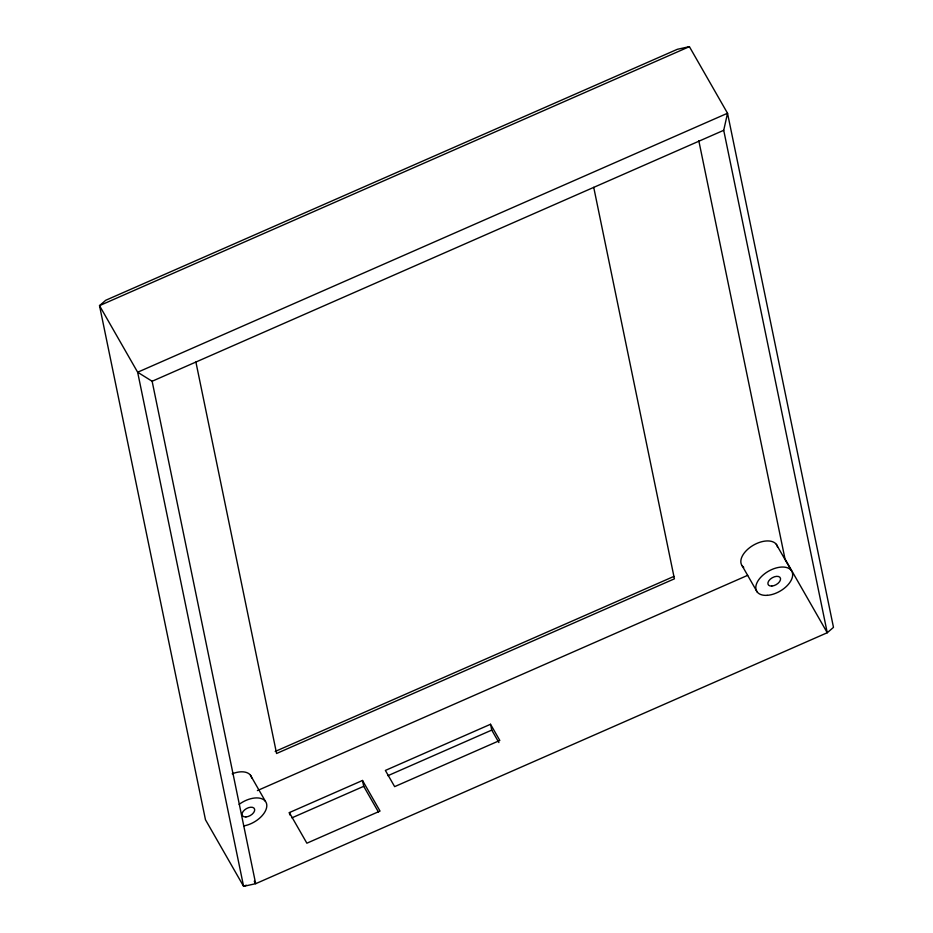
<?xml version="1.0" encoding="UTF-8"?>
<svg xmlns="http://www.w3.org/2000/svg" width="933" height="933" viewBox="0 0 933 933"><rect width="100%" height="100%" fill="white"/><g stroke="black" fill="none" stroke-linecap="round" stroke-linejoin="round"><path stroke-width="1.4" d="M698.794 140.673L785.003 558.937L827.256 632.737L723.716 130.305L727.53 113.243L689.394 46.65L677.323 49.309L105.744 300.263L99.516 305.639L205.47 819.757L243.606 886.35L255.677 883.691L827.256 632.737L833.484 627.361L727.53 113.243L137.652 372.232L243.606 886.35L246.277 885.184M689.394 46.65L99.516 305.639L137.652 372.232L152.126 381.259L255.677 883.691L254.243 881.195M152.126 381.259L723.716 130.305M275.188 751.462L673.964 576.384M257.38 790.589L747.695 575.323M289.347 812.596L362.505 780.478L380.034 811.069L306.875 843.199L289.347 812.596L289.825 814.929M490.548 724.265L385.376 770.436L394.647 786.636L499.82 740.464L490.548 724.265L491.749 730.096L498.887 742.563M291.877 817.856L363.718 786.321L362.505 780.478M387.906 775.696L491.749 730.096M776.314 544.324L791.266 570.425M742.225 565.888L757.176 591.989M363.718 786.321L378.436 812.013M250.452 775.195L265.404 801.295M593.726 187.335L674.407 578.822L276.576 753.491L195.895 362.004M743.718 567.322A20.211 11.534 -29.8 0 1 752.966 545.432A20.211 11.534 -29.8 0 1 777.562 547.076M232.2 773.795A20.211 11.534 -29.8 0 1 251.7 777.947M239.14 804.363A20.211 11.534 -29.8 0 1 266.651 804.048A20.211 11.534 -29.8 0 1 243.583 825.95M771.789 586.064A6.951 3.965 -29.8 0 0 780.513 578.448A6.951 3.965 -29.8 0 0 770.366 579.101A6.951 3.965 -29.8 0 0 771.789 586.064M245.927 816.935A6.951 3.965 -29.8 0 0 254.651 809.319A6.951 3.965 -29.8 0 0 244.493 809.984A6.951 3.965 -29.8 0 0 245.927 816.935M767.159 595.336A20.211 11.534 -29.8 0 0 792.514 573.177A20.211 11.534 -29.8 0 0 762.996 575.101A20.211 11.534 -29.8 0 0 767.159 595.336"/></g></svg>
